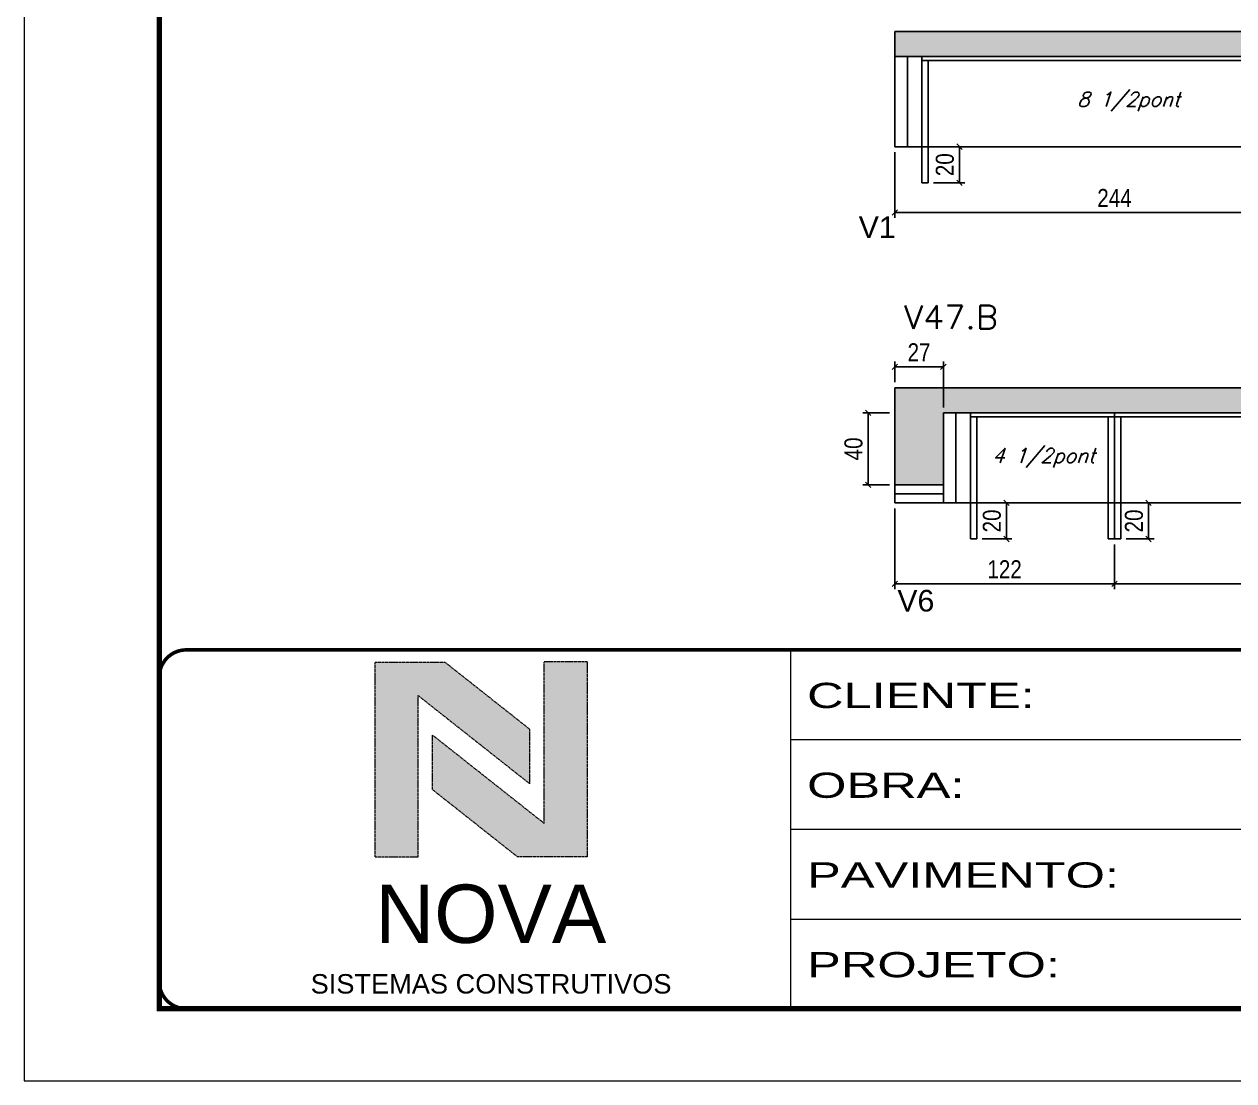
# Model space of a CAD drawing. Extents: x 0 to 6325, y 10169 to 19307.
# Drawn here: x 3170 to 3842, y 11317 to 11904 of the extents above; entities that cross this region are included whole.
import ezdxf

# ---------------------------------------------------------------- set-up
doc = ezdxf.new("R2010")
doc.units = 0
doc.linetypes.add('CONTINUO', pattern=[0])
doc.linetypes.add('DASHED', pattern=[0.75, 0.5, -0.25])
for name, color, linetype in [('1', 1, 'Continuous'), ('5', 5, 'Continuous'), ('COTA', 241, 'Continuous'), ('Painéis', 200, 'Continuous'), ('SARR_2.2x10', 60, 'Continuous'), ('SARR_2.2x7', 40, 'Continuous'), ('SARR_3.5x7', 81, 'Continuous'), ('texto', 7, 'Continuous')]:
    doc.layers.add(name, color=color, linetype=linetype)
for name, color, linetype, lineweight in [('CARIMBO-LEGENDA', 75, 'Continuous', 15), ('Folhas', 255, 'Continuous', 9), ('SARRAFO DE PRESSAO', 251, 'DASHED', 9), ('Texto Seção', 7, 'Continuous', 15)]:
    doc.layers.add(name, color=color, linetype=linetype, lineweight=lineweight)
doc.styles.add('arial', font='arial.ttf')
doc.styles.add('COTA TECNICA', font='techl___.ttf', dxfattribs={"height": 10})
doc.styles.add('REGUA-120', font='ROMANS.shx', dxfattribs={"height": 15})
doc.styles.add('Romans', font='romans.shx')
doc.styles.get("Standard").update_dxf_attribs({"font": 'arial.ttf'})
doc.styles.add('Tecnologia', font='')
doc.styles.get('Tecnologia').set_extended_font_data('Forgotten Futurist')
doc.dimstyles.new('PAINEL', dxfattribs={"dimtxt": 10, "dimasz": 3, "dimexe": 3, "dimexo": 3, "dimgap": 3, "dimtad": 1, "dimdec": 1, "dimzin": 12, "dimdsep": 46, "dimtxsty": 'COTA TECNICA', "dimblk1": 'OBLIQUE', "dimblk2": 'OBLIQUE', "dimsah": 1, "dimcen": 0.9, "dimclrd": 4, "dimclre": 4, "dimclrt": 240, "dimadec": 1, "dimazin": 3, "dimtfac": 1, "dimtdec": 1, "dimtmove": 0, "dimatfit": 3, "dimfxl": 1, "dimtolj": 1, "dimtzin": 12, "dimarcsym": 0})

# ---------------------------------------------------------------- blocks, each defined once
blk = doc.blocks.new('A$C64660E27')
at = {"layer": 'COTA', "true_color": 0x1a1a1a}
h = blk.add_hatch(color=250, dxfattribs=at)
h.dxf.hatch_style = 1
h.paths.add_polyline_path([(185.36, -11.63), (142.39, -11.63), (142.39, -131.63), (168.79, -131.63), (168.79, -32.18), (237.73, -86.68), (237.73, -53.03)])
at = {"layer": 'COTA'}
h = blk.add_hatch(color=20, dxfattribs=at)
h.dxf.hatch_style = 1
h.paths.add_polyline_path([(273.01, -11.43), (246.61, -11.43), (246.61, -111.07), (177.67, -56.57), (177.67, -90.22), (230.04, -131.63), (273.01, -131.63)])
for p, q in [((142.39, -131.63), (142.39, -11.63)), ((142.39, -11.63), (185.36, -11.63)), ((185.36, -11.63), (237.73, -53.03)), ((273.01, -11.43), (246.61, -11.43)), ((246.61, -111.07), (246.61, -11.43)), ((273.01, -11.43), (273.01, -131.63)), ((168.79, -32.18), (237.73, -86.68)), ((168.79, -131.63), (168.79, -32.18)), ((246.61, -111.07), (177.67, -56.57)), ((177.67, -90.22), (177.67, -56.57)), ((237.73, -86.68), (237.73, -53.03)), ((230.04, -131.63), (177.67, -90.22)), ((142.39, -131.63), (168.79, -131.63)), ((273.01, -131.63), (230.04, -131.63))]:
    blk.add_line(p, q)
at = {"layer": 'CARIMBO-LEGENDA', "color": 7, "linetype": 'Continuous', "ltscale": 100, "style": 'arial'}
blk.add_text('NOVA', height=36, dxfattribs=at).set_placement((142.39, -184.81))
at = {"layer": 'CARIMBO-LEGENDA', "color": 7, "linetype": 'Continuous', "style": 'arial'}
blk.add_text('SISTEMAS CONSTRUTIVOS', height=12, dxfattribs=at).set_placement((102.51, -216.03))
blk = doc.blocks.new('9999999999')
at = {"color": 30, "linetype": 'CONTINUO'}
for p, q in [((98564.56, 34230.21), (98564.56, 34429.45)), ((98564.56, 34379.64), (99583.98, 34379.64)), ((98564.56, 34329.83), (99487.98, 34329.83)), ((98564.56, 34280.02), (99487.98, 34280.02))]:
    blk.add_line(p, q, dxfattribs=at)
at = {"color": 30, "linetype": 'CONTINUO', "const_width": 2}
blk.add_lwpolyline([(99583.98, 34230.21), (99583.98, 34414.45, 0.414214), (99568.98, 34429.45), (98228.98, 34429.45, 0.414214), (98213.98, 34414.45), (98213.98, 34245.21, 0.414214), (98228.98, 34230.21), (99583.98, 34230.21)], format="xyb", dxfattribs=at)
at = {"layer": 'Folhas'}
blk.add_lwpolyline([(98138.98, 34190.21), (99623.98, 34190.21), (99623.98, 35240.21), (98138.98, 35240.21)], close=True, dxfattribs=at)
at = {"layer": 'Folhas', "color": 30, "const_width": 3}
blk.add_lwpolyline([(98213.98, 34230.21), (99583.98, 34230.21), (99583.98, 35200.21), (98213.98, 35200.21)], close=True, dxfattribs=at)
at = {"xscale": 0.9, "yscale": 0.9, "zscale": 0.9}
blk.add_blockref('A$C64660E27', (98205.77, 34433.07), dxfattribs=at)
at = {"layer": 'Folhas', "color": 7, "style": 'Tecnologia', "width": 1.5}
for s, p in [('CLIENTE:', (98573.65, 34397.17)), ('OBRA:', (98573.65, 34347.31)), ('PAVIMENTO:', (98573.65, 34297.5)), ('PROJETO:', (98573.65, 34247.69))]:
    blk.add_text(s, height=14, dxfattribs=at).set_placement(p)
blk = doc.blocks.new('_Oblique')
at = {"layer": '1', "color": 0, "lineweight": -2}
blk.add_line((-0.5, -0.5), (0.5, 0.5), dxfattribs=at)
blk = doc.blocks.new('*D295')
at = {"layer": 'COTA', "color": 4, "linetype": 'ByBlock', "lineweight": -2, "transparency": 16777216}
for p, q in [((3775.32, 11614.95), (3775.32, 11590.09)), ((3975.32, 11614.95), (3975.32, 11590.09)), ((3775.32, 11593.09), (3975.32, 11593.09))]:
    blk.add_line(p, q, dxfattribs=at)
at = {"layer": 'Defpoints', "color": 0, "linetype": 'ByBlock', "transparency": 16777216}
for p in [(3775.32, 11617.95), (3975.32, 11617.95), (3975.32, 11593.09)]:
    blk.add_point(p, dxfattribs=at)
at = {"layer": 'COTA', "color": 4, "linetype": 'ByBlock', "lineweight": -2, "transparency": 16777216, "xscale": 3, "yscale": 3, "zscale": 3, "rotation": 180}
blk.add_blockref('_Oblique', (3775.32, 11593.09), dxfattribs=at)
at = {"layer": 'COTA', "color": 4, "linetype": 'ByBlock', "lineweight": -2, "transparency": 16777216, "xscale": 3, "yscale": 3, "zscale": 3}
blk.add_blockref('_Oblique', (3975.32, 11593.09), dxfattribs=at)
at = {"layer": 'COTA', "color": 240, "linetype": 'ByBlock', "transparency": 16777216, "insert": (3875.32, 11601.19), "char_height": 10, "attachment_point": 5, "style": 'COTA TECNICA'}
blk.add_mtext('\\A1;200', dxfattribs=at)
blk = doc.blocks.new('*D749')
at = {"layer": 'COTA', "color": 4, "lineweight": -2, "transparency": 16777216}
for p, q in [((3701.84, 11637.95), (3718.4, 11637.95)), ((3715.4, 11637.95), (3715.4, 11617.95)), ((3701.84, 11617.95), (3718.4, 11617.95))]:
    blk.add_line(p, q, dxfattribs=at)
at = {"layer": 'Defpoints', "color": 0, "transparency": 16777216}
for p in [(3698.84, 11637.95), (3698.84, 11617.95), (3715.4, 11617.95)]:
    blk.add_point(p, dxfattribs=at)
at = {"layer": 'COTA', "color": 4, "lineweight": -2, "transparency": 16777216, "xscale": 3, "yscale": 3, "zscale": 3}
for p, rotation in [((3715.4, 11637.95), 90), ((3715.4, 11617.95), 270)]:
    blk.add_blockref('_Oblique', p, dxfattribs=dict(at, rotation=rotation))
at = {"layer": 'COTA', "color": 240, "transparency": 16777216, "insert": (3707.3, 11627.95), "char_height": 10, "attachment_point": 5, "rotation": 90, "style": 'COTA TECNICA'}
blk.add_mtext('\\A1;20', dxfattribs=at)
blk = doc.blocks.new('*D751')
at = {"layer": 'COTA', "color": 4, "lineweight": -2, "transparency": 16777216}
for p, q in [((3781.82, 11637.95), (3797.29, 11637.95)), ((3794.29, 11617.95), (3794.29, 11637.95)), ((3781.82, 11617.95), (3797.29, 11617.95))]:
    blk.add_line(p, q, dxfattribs=at)
at = {"layer": 'Defpoints', "color": 0, "transparency": 16777216}
for p in [(3778.82, 11637.95), (3794.29, 11637.95), (3778.82, 11617.95)]:
    blk.add_point(p, dxfattribs=at)
at = {"layer": 'COTA', "color": 4, "lineweight": -2, "transparency": 16777216, "xscale": 3, "yscale": 3, "zscale": 3}
for p, rotation in [((3794.29, 11637.95), 90), ((3794.29, 11617.95), 270)]:
    blk.add_blockref('_Oblique', p, dxfattribs=dict(at, rotation=rotation))
at = {"layer": 'COTA', "color": 240, "transparency": 16777216, "insert": (3786.18, 11627.95), "char_height": 10, "attachment_point": 5, "rotation": 90, "style": 'COTA TECNICA'}
blk.add_mtext('\\A1;20', dxfattribs=at)
blk = doc.blocks.new('*D752')
at = {"layer": 'COTA', "color": 4, "lineweight": -2, "transparency": 16777216}
for p, q in [((3653.34, 11634.95), (3653.34, 11590.09)), ((3775.32, 11614.95), (3775.32, 11590.09)), ((3775.32, 11593.09), (3653.34, 11593.09))]:
    blk.add_line(p, q, dxfattribs=at)
at = {"layer": 'Defpoints', "color": 0, "transparency": 16777216}
for p in [(3653.34, 11637.95), (3775.32, 11617.95), (3653.34, 11593.09)]:
    blk.add_point(p, dxfattribs=at)
at = {"layer": 'COTA', "color": 4, "lineweight": -2, "transparency": 16777216, "xscale": 3, "yscale": 3, "zscale": 3, "rotation": 180}
blk.add_blockref('_Oblique', (3653.34, 11593.09), dxfattribs=at)
at = {"layer": 'COTA', "color": 4, "lineweight": -2, "transparency": 16777216, "xscale": 3, "yscale": 3, "zscale": 3}
blk.add_blockref('_Oblique', (3775.32, 11593.09), dxfattribs=at)
at = {"layer": 'COTA', "color": 240, "transparency": 16777216, "insert": (3714.33, 11601.15), "char_height": 10, "attachment_point": 5, "style": 'COTA TECNICA'}
blk.add_mtext('\\A1;122', dxfattribs=at)
blk = doc.blocks.new('*D753')
at = {"layer": 'COTA', "color": 4, "lineweight": -2, "transparency": 16777216}
for p, q in [((3653.34, 11704.95), (3653.34, 11716.55)), ((3680.34, 11713.55), (3653.34, 11713.55)), ((3680.34, 11690.95), (3680.34, 11716.55))]:
    blk.add_line(p, q, dxfattribs=at)
at = {"layer": 'Defpoints', "color": 0, "transparency": 16777216}
for p in [(3653.34, 11713.55), (3653.34, 11701.95), (3680.34, 11687.95)]:
    blk.add_point(p, dxfattribs=at)
at = {"layer": 'COTA', "color": 4, "lineweight": -2, "transparency": 16777216, "xscale": 3, "yscale": 3, "zscale": 3, "rotation": 180}
blk.add_blockref('_Oblique', (3653.34, 11713.55), dxfattribs=at)
at = {"layer": 'COTA', "color": 4, "lineweight": -2, "transparency": 16777216, "xscale": 3, "yscale": 3, "zscale": 3}
blk.add_blockref('_Oblique', (3680.34, 11713.55), dxfattribs=at)
at = {"layer": 'COTA', "color": 240, "transparency": 16777216, "insert": (3666.84, 11721.62), "char_height": 10, "attachment_point": 5, "style": 'COTA TECNICA'}
blk.add_mtext('\\A1;27', dxfattribs=at)
blk = doc.blocks.new('*D754')
at = {"layer": 'COTA', "color": 4, "lineweight": -2, "transparency": 16777216}
for p, q in [((3650.34, 11687.95), (3635.57, 11687.95)), ((3638.57, 11647.95), (3638.57, 11687.95)), ((3650.34, 11647.95), (3635.57, 11647.95))]:
    blk.add_line(p, q, dxfattribs=at)
at = {"layer": 'Defpoints', "color": 0, "transparency": 16777216}
for p in [(3638.57, 11687.95), (3653.34, 11687.95), (3653.34, 11647.95)]:
    blk.add_point(p, dxfattribs=at)
at = {"layer": 'COTA', "color": 4, "lineweight": -2, "transparency": 16777216, "xscale": 3, "yscale": 3, "zscale": 3}
for p, rotation in [((3638.57, 11687.95), 90), ((3638.57, 11647.95), 270)]:
    blk.add_blockref('_Oblique', p, dxfattribs=dict(at, rotation=rotation))
at = {"layer": 'COTA', "color": 240, "transparency": 16777216, "insert": (3630.47, 11667.95), "char_height": 10, "attachment_point": 5, "rotation": 90, "style": 'COTA TECNICA'}
blk.add_mtext('\\A1;40', dxfattribs=at)
blk = doc.blocks.new('*D774')
at = {"layer": 'COTA', "color": 4, "lineweight": -2, "transparency": 16777216}
for p, q in [((3653.34, 11832.74), (3653.34, 11796.2)), ((3897.34, 11812.74), (3897.34, 11796.2)), ((3897.34, 11799.2), (3653.34, 11799.2))]:
    blk.add_line(p, q, dxfattribs=at)
at = {"layer": 'Defpoints', "color": 0, "transparency": 16777216}
for p in [(3653.34, 11835.74), (3897.34, 11815.74), (3653.34, 11799.2)]:
    blk.add_point(p, dxfattribs=at)
at = {"layer": 'COTA', "color": 4, "lineweight": -2, "transparency": 16777216, "xscale": 3, "yscale": 3, "zscale": 3, "rotation": 180}
blk.add_blockref('_Oblique', (3653.34, 11799.2), dxfattribs=at)
at = {"layer": 'COTA', "color": 4, "lineweight": -2, "transparency": 16777216, "xscale": 3, "yscale": 3, "zscale": 3}
blk.add_blockref('_Oblique', (3897.34, 11799.2), dxfattribs=at)
at = {"layer": 'COTA', "color": 240, "transparency": 16777216, "insert": (3775.34, 11807.27), "char_height": 10, "attachment_point": 5, "style": 'COTA TECNICA'}
blk.add_mtext('\\A1;244', dxfattribs=at)
blk = doc.blocks.new('*D776')
at = {"layer": 'COTA', "color": 4, "lineweight": -2, "transparency": 16777216}
for p, q in [((3674.84, 11835.74), (3692.29, 11835.74)), ((3689.29, 11815.74), (3689.29, 11835.74)), ((3674.84, 11815.74), (3692.29, 11815.74))]:
    blk.add_line(p, q, dxfattribs=at)
at = {"layer": 'Defpoints', "color": 0, "transparency": 16777216}
for p in [(3671.84, 11835.74), (3689.29, 11835.74), (3671.84, 11815.74)]:
    blk.add_point(p, dxfattribs=at)
at = {"layer": 'COTA', "color": 4, "lineweight": -2, "transparency": 16777216, "xscale": 3, "yscale": 3, "zscale": 3}
for p, rotation in [((3689.29, 11835.74), 90), ((3689.29, 11815.74), 270)]:
    blk.add_blockref('_Oblique', p, dxfattribs=dict(at, rotation=rotation))
at = {"layer": 'COTA', "color": 240, "transparency": 16777216, "insert": (3681.19, 11825.74), "char_height": 10, "attachment_point": 5, "rotation": 90, "style": 'COTA TECNICA'}
blk.add_mtext('\\A1;20', dxfattribs=at)

msp = doc.modelspace()

# ---------------------------------------------------------------- hatches: boundary and pattern name
at = {"layer": 'COTA'}
h = msp.add_hatch(dxfattribs=at)
h.set_pattern_fill('AR-CONC', color=241, scale=0.03)
h.set_pattern_definition([(50, (128.535, -3829.2845), (5.4655401, -0.4781726), [0.5715, -6.2865]), (355, (128.535, -3829.2845), (-1.0573026, 5.7317054), [0.4572, -5.0292175]), (100.451445, (128.9904, -3829.3244), (4.4082374, 5.2535326), [0.4857003, -5.3427073]), (46.1842, (128.535, -3827.7605), (8.1323712, -1.2612698), [0.85725, -9.42975]), (96.63556, (129.213, -3827.866), (7.122124, 7.4227837), [0.7285507, -8.0140682]), (351.18415, (128.535, -3827.7605), (7.122124, 7.4227837), [0.685799, -7.543792]), (21, (129.297, -3828.1415), (4.5484317, -3.067956), [0.5715, -6.2865]), (326, (129.297, -3828.1415), (1.8540609, 5.525639), [0.4572, -5.0292]), (71.451445, (129.676, -3828.397), (6.4024926, 2.457683), [0.4857003, -5.3426981]), (37.5, (128.535, -3829.2845), (0.0926581, 2.53665117), [0, -4.96824, 0, -5.1054, 0, -5.04825]), (7.5, (128.535, -3829.2845), (2.00458988, 3.00541724), [0, -2.91084, 0, -4.85394, 0, -1.92405]), (327.5, (126.8357, -3829.2845), (4.06771786, -0.17186232), [0, -1.905, 0, -5.9436, 0, -7.8867]), (317.5, (126.0737, -3829.2845), (4.44387544, 0.7627947), [0, -2.4765, 0, -3.94716, 0, -5.6007])])
h.paths.add_polyline_path([(3653.34, 11899.74), (3653.34, 11885.74), (4440.32, 11885.74), (4440.32, 11899.74)])
h = msp.add_hatch(dxfattribs=at)
h.set_pattern_fill('AR-CONC', color=241, scale=0.03)
h.set_pattern_definition([(50, (0, -514.331), (5.46554, -0.4781726), [0.5715, -6.2865]), (355, (0, -514.331), (-1.0573026, 5.7317054), [0.4572, -5.0292175]), (100.451445, (0.4555, -514.371), (4.4082374, 5.2535326), [0.4857003, -5.3427073]), (46.1842, (0, -512.807), (8.1323712, -1.26127), [0.85725, -9.42975]), (96.63556, (0.678, -512.912), (7.122124, 7.4227837), [0.7285507, -8.014068]), (351.18415, (0, -512.807), (7.122124, 7.422784), [0.685799, -7.543792]), (21, (0.762, -513.188), (4.5484317, -3.067956), [0.5715, -6.2865]), (326, (0.762, -513.188), (1.8540609, 5.525639), [0.4572, -5.0292]), (71.451445, (1.141, -513.4437), (6.4024926, 2.457683), [0.4857003, -5.3426981]), (37.5, (0, -514.331), (0.0926581, 2.53665117), [0, -4.96824, 0, -5.1054, 0, -5.04825]), (7.5, (0, -514.331), (2.0045899, 3.00541724), [0, -2.91084, 0, -4.85394, 0, -1.92405]), (327.5, (-1.6993, -514.331), (4.06771786, -0.17186232), [0, -1.905, 0, -5.9436, 0, -7.8867]), (317.5, (-2.4613, -514.331), (4.4438754, 0.7627947), [0, -2.4765, 0, -3.94716, 0, -5.6007])])
h.paths.add_polyline_path([(3680.34, 11687.95), (4463.32, 11687.95), (4463.32, 11701.95), (3653.34, 11701.95), (3653.34, 11647.95), (3680.34, 11647.95)])

# ---------------------------------------------------------------- linework, layer by layer
for p, q in [((3653.34, 11885.74), (3653.34, 11899.74)), ((3653.34, 11899.74), (4440.32, 11899.74)), ((4463.32, 11701.95), (3653.34, 11701.95)), ((3653.34, 11647.95), (3653.34, 11701.95)), ((3680.34, 11647.95), (3680.34, 11637.95)), ((3775.32, 11637.95), (3775.32, 11617.95)), ((3771.82, 11617.95), (3778.82, 11617.95))]:
    msp.add_line(p, q, dxfattribs=at)
at = {"layer": 'Painéis', "linetype": 'ByBlock'}
for p, q in [((4440.32, 11885.74), (3653.34, 11885.74)), ((3653.34, 11835.74), (3653.34, 11885.74)), ((4440.32, 11835.74), (3653.34, 11835.74)), ((3680.34, 11687.95), (4463.32, 11687.95)), ((3680.34, 11687.95), (3680.34, 11647.95)), ((3775.32, 11637.95), (3775.32, 11687.95)), ((3653.34, 11637.95), (3653.34, 11647.95)), ((3680.34, 11647.95), (3653.34, 11647.95)), ((3653.34, 11637.95), (4463.32, 11637.95))]:
    msp.add_line(p, q, dxfattribs=at)
at = {"layer": 'SARR_2.2x10'}
msp.add_line((3653.34, 11642.95), (3680.34, 11642.95), dxfattribs=at)
at = {"layer": 'SARR_2.2x7', "linetype": 'Continuous'}
for p, q in [((3660.34, 11835.74), (3660.34, 11885.74)), ((3897.34, 11883.54), (3668.34, 11883.54)), ((3687.34, 11687.95), (3687.34, 11637.95)), ((3695.34, 11685.75), (3775.32, 11685.75)), ((3775.32, 11685.75), (3975.32, 11685.75))]:
    msp.add_line(p, q, dxfattribs=at)
at = {"layer": 'SARR_3.5x7'}
for p, q in [((3668.34, 11885.74), (3668.34, 11815.74)), ((3671.84, 11883.54), (3671.84, 11815.74)), ((3671.84, 11815.74), (3668.34, 11815.74)), ((3695.34, 11687.95), (3695.34, 11617.95)), ((3698.84, 11685.75), (3698.84, 11617.95)), ((3771.82, 11685.75), (3771.82, 11617.95)), ((3778.82, 11685.75), (3778.82, 11617.95)), ((3695.34, 11617.95), (3698.84, 11617.95))]:
    msp.add_line(p, q, dxfattribs=at)

# ---------------------------------------------------------------- block references
at = {"layer": 'SARRAFO DE PRESSAO', "color": 6, "linetype": 'ByBlock'}
msp.add_blockref('9999999999', (-94968.98, -22873.08), dxfattribs=at)

# ---------------------------------------------------------------- texts
at = {"layer": '5', "linetype": 'Continuous'}
for s, p in [('V1', (3633.34, 11785.01)), ('V6', (3654.81, 11577.68))]:
    msp.add_text(s, height=12, rotation=359.99996, dxfattribs=at).set_placement(p)
at = {"layer": 'texto', "color": 2, "char_height": 8, "attachment_point": 5, "style": 'Romans'}
for s, insert in [('{\\Q19;\\C256;8 1/2pont}', (3783.16, 11860.73)), ('{\\Q19;\\C256;4 1/2pont}', (3736.03, 11662.94))]:
    msp.add_mtext(s, dxfattribs=dict(at, insert=insert))
at = {"layer": 'Texto Seção', "style": 'REGUA-120', "width": 1.05}
msp.add_text('V47.B', height=13, dxfattribs=at).set_placement((3658.57, 11734.62))

# ---------------------------------------------------------------- dimensions: what is measured, and where the dimension line sits
at = {"layer": 'COTA'}
for base, p1, p2, angle, picture, middle in [((3653.34, 11799.2), (3897.34, 11815.74), (3653.34, 11835.74), 180, '*D774', (3775.34, 11807.27)), ((3653.34, 11713.55), (3680.34, 11687.95), (3653.34, 11701.95), 180, '*D753', (3666.84, 11721.62)), ((3638.57, 11687.95), (3653.34, 11647.95), (3653.34, 11687.95), 90, '*D754', (3630.47, 11667.95)), ((3653.34, 11593.09), (3775.32, 11617.95), (3653.34, 11637.95), 180, '*D752', (3714.33, 11601.15))]:
    dim = msp.add_linear_dim(base=base, p1=p1, p2=p2, angle=angle, dimstyle='PAINEL', dxfattribs=at)
    dim.commit()
    dim.dimension.update_dxf_attribs({"geometry": picture, "text_midpoint": middle})
for base, p1, p2, picture, middle in [((3689.29, 11835.74), (3671.84, 11815.74), (3671.84, 11835.74), '*D776', (3689.29, 11825.74)), ((3715.4, 11617.95), (3698.84, 11637.95), (3698.84, 11617.95), '*D749', (3715.4, 11627.95)), ((3794.29, 11637.95), (3778.82, 11617.95), (3778.82, 11637.95), '*D751', (3794.29, 11627.95))]:
    dim = msp.add_linear_dim(base=base, p1=p1, p2=p2, angle=90, dimstyle='PAINEL', dxfattribs=at)
    dim.commit()
    dim.dimension.update_dxf_attribs({"geometry": picture, "text_midpoint": middle, "dimtype": 160})
at = {"layer": 'COTA', "linetype": 'ByBlock'}
dim = msp.add_linear_dim(base=(3975.32, 11593.09), p1=(3775.32, 11617.95), p2=(3975.32, 11617.95), dimstyle='PAINEL', dxfattribs=at)
dim.commit()
dim.dimension.update_dxf_attribs({"geometry": '*D295', "text_midpoint": (3875.32, 11601.19)})

doc.saveas('drawing.dxf')
